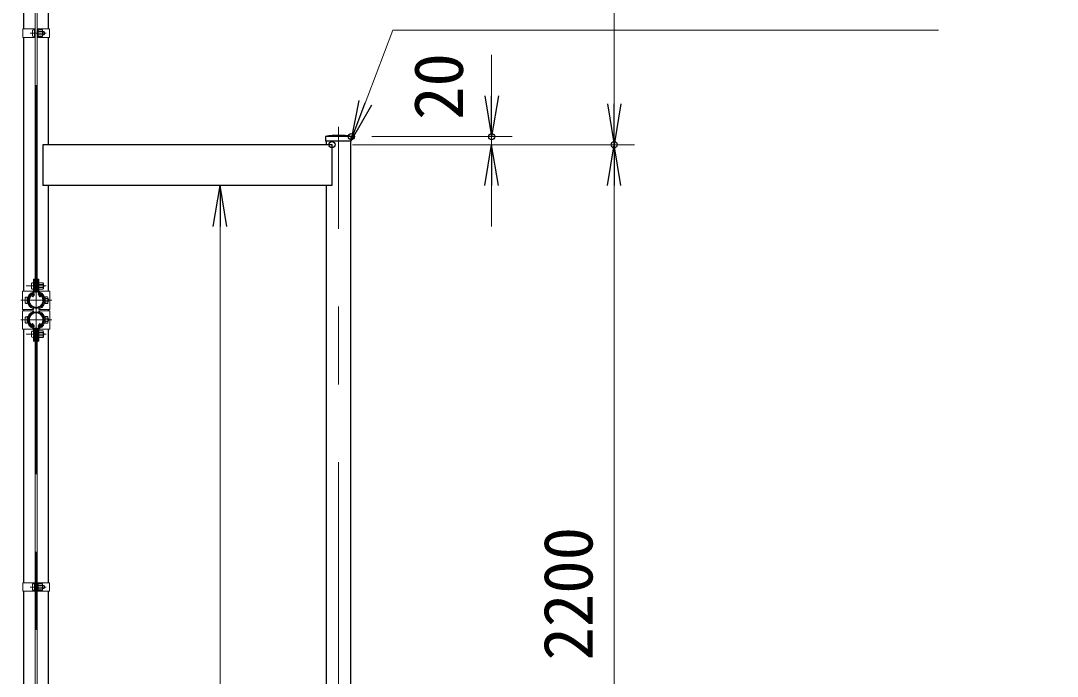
# Model space of a CAD drawing. Units: millimetres, scale not verified. Extents: x -10499 to 10501, y -7424 to 7426.
# Drawn here: x -2512 to 25, y 3004 to 4609 of the extents above; entities that cross this region are included whole.
import ezdxf
from ezdxf.enums import TextEntityAlignment as Align

# ---------------------------------------------------------------- set-up
doc = ezdxf.new("R2010")
doc.units = ezdxf.units.MM
doc.header["$LTSCALE"] = 30
doc.header["$PDMODE"] = 32
doc.header["$PDSIZE"] = 15
doc.linetypes.add('USER1', pattern=[50.8, 31.75, -6.35, 6.35, -6.35])
for name, color, linetype, lineweight in [('0-1_D-STR1', 1, 'Continuous', 25), ('0-4_D-BMK', 2, 'USER1', 13), ('0-5_D-STR3', 3, 'Continuous', 13), ('0-7_D-STR-DIM', 7, 'Continuous', 13), ('0-B_D-STR-TXT', 7, 'Continuous', 13)]:
    doc.layers.add(name, color=color, linetype=linetype, lineweight=lineweight)
doc.layers.add('0-8_0', color=7, linetype='Continuous')
doc.layers.add('0-9_Defpoints', color=8, linetype='Continuous')
doc.styles.add('ＭＳ ゴシック', font='')
doc.styles.get('ＭＳ ゴシック').set_extended_font_data('MS Gothic')

# ---------------------------------------------------------------- blocks, each defined once
blk = doc.blocks.new('_Open')
at = {"layer": '0-8_0'}
blk.add_line((-30, 5), (0, 0), dxfattribs=at)
blk.add_lwpolyline([(-30, -5), (0, 0), (-30, 0)], dxfattribs=at)

msp = doc.modelspace()

# ---------------------------------------------------------------- linework, layer by layer
at = {"layer": '0-1_D-STR1'}
for p, q in [((-2504.73, 4589.07), (-2504.73, 5242.07)), ((-2444.23, 4589.07), (-2444.23, 5242.07)), ((-2504.73, 3947.12), (-2504.73, 4568.07)), ((-2444.23, 4305.57), (-2444.23, 4568.07)), ((-1703.03, 4325.57), (-1765.93, 4325.57)), ((-1765.93, 4325.57), (-1765.93, 4314.57)), ((-1703.03, 4314.57), (-1765.93, 4314.57)), ((-1764.73, 4314.57), (-1764.73, 4305.57)), ((-1704.23, -4994.43), (-1704.23, 4314.57)), ((-1703.03, 4314.57), (-1703.03, 4325.57)), ((-2458.48, 4305.57), (-2458.48, 4205.57)), ((-1750.48, 4305.57), (-2458.48, 4305.57)), ((-1750.48, 4305.57), (-1750.48, 4205.57)), ((-1750.48, 4205.57), (-2458.48, 4205.57)), ((-2444.23, 3947.12), (-2444.23, 4205.57)), ((-1764.73, 4205.57), (-1764.73, 2155.57)), ((-2481.15, 3939.95), (-2484.66, 3933.87)), ((-2484.66, 3933.87), (-2483.27, 3933.07)), ((-2479.76, 3939.15), (-2483.27, 3933.07)), ((-2469.19, 3939.15), (-2465.68, 3933.07)), ((-2467.8, 3939.95), (-2464.29, 3933.87)), ((-2464.29, 3933.87), (-2465.68, 3933.07)), ((-2504.73, 3899.02), (-2504.73, 3902.12)), ((-2504.73, 3899.02), (-2504.73, 3902.12)), ((-2504.73, 3899.02), (-2504.73, 3902.12)), ((-2444.23, 3899.02), (-2444.23, 3902.12)), ((-2444.23, 3899.02), (-2444.23, 3902.12)), ((-2444.23, 3899.02), (-2444.23, 3902.12)), ((-2484.66, 3867.26), (-2483.27, 3868.07)), ((-2481.15, 3861.19), (-2484.66, 3867.26)), ((-2479.76, 3861.99), (-2483.27, 3868.07)), ((-2469.19, 3861.99), (-2465.68, 3868.07)), ((-2467.8, 3861.19), (-2464.29, 3867.26)), ((-2464.29, 3867.26), (-2465.68, 3868.07)), ((-2504.73, 3233.07), (-2504.73, 3854.02)), ((-2444.23, 3233.07), (-2444.23, 3854.02)), ((-2504.73, 2559.07), (-2504.73, 3212.07)), ((-2444.23, 2559.07), (-2444.23, 3212.07))]:
    msp.add_line(p, q, dxfattribs=at)
for centre, radius, start, end in [((-1734.48, 4164.34), 164.27, 78.96219, 101.03781), ((-2474.48, 3924.62), 19.05, 114.32478, 65.67522), ((-2474.48, 3924.62), 17.45, 114.32478, 65.67522), ((-2481.5, 3940.15), 2, 330, 114.32478), ((-2481.5, 3940.15), 0.401, 330, 114.32478), ((-2467.46, 3940.15), 2, 65.67522, 210), ((-2467.46, 3940.15), 0.401, 65.67522, 210), ((-2474.48, 3876.52), 19.05, 294.32478, 245.67522), ((-2474.48, 3876.52), 17.45, 294.32478, 245.67522), ((-2481.5, 3860.98), 2, 245.67522, 30), ((-2481.5, 3860.98), 0.401, 245.67522, 30), ((-2467.46, 3860.98), 2, 150, 294.32478), ((-2467.46, 3860.98), 0.401, 150, 294.32478)]:
    msp.add_arc(centre, radius, start, end, dxfattribs=at)
at = {"layer": '0-4_D-BMK'}
for p, q in [((-2474.48, 5975.57), (-2474.48, -5044.43)), ((-2489.03, 4578.57), (-2450.43, 4578.57)), ((-1734.48, -5044.43), (-1734.48, 4349.46)), ((-2498.92, 3959.62), (-2450.04, 3959.62)), ((-2512.44, 3924.62), (-2436.51, 3924.62)), ((-2512.44, 3876.52), (-2436.51, 3876.52)), ((-2498.92, 3841.52), (-2450.04, 3841.52)), ((-2489.03, 3222.57), (-2450.43, 3222.57))]:
    msp.add_line(p, q, dxfattribs=at)
at = {"layer": '0-5_D-STR3'}
for p, q in [((-2476.73, 5886.52), (-2476.73, 3944.62)), ((-2472.23, 5886.52), (-2472.23, 3944.62)), ((-2507.03, 4589.07), (-2507.03, 4568.07)), ((-2476.73, 4589.07), (-2507.03, 4589.07)), ((-2483.83, 4585.07), (-2483.83, 4572.07)), ((-2479.03, 4589.07), (-2479.03, 4568.07)), ((-2479.03, 4586.57), (-2479.03, 4570.57)), ((-2472.23, 4589.07), (-2441.93, 4589.07)), ((-2469.93, 4589.07), (-2469.93, 4568.07)), ((-2459.93, 4586.67), (-2469.93, 4586.67)), ((-2469.93, 4586.67), (-2469.93, 4570.47)), ((-2459.93, 4582.62), (-2469.93, 4582.62)), ((-2459.93, 4574.52), (-2469.93, 4574.52)), ((-2459.93, 4570.47), (-2469.93, 4570.47)), ((-2458.93, 4584.8), (-2458.93, 4572.45)), ((-2458.93, 4582.57), (-2455.03, 4582.57)), ((-2458.93, 4581.89), (-2454.7, 4581.89)), ((-2458.93, 4575.24), (-2454.7, 4575.24)), ((-2458.93, 4574.57), (-2455.03, 4574.57)), ((-2455.03, 4582.57), (-2455.03, 4574.57)), ((-2441.93, 4589.07), (-2441.93, 4568.07)), ((-2476.73, 4568.07), (-2507.03, 4568.07)), ((-2472.23, 4568.07), (-2441.93, 4568.07)), ((-2485.78, 3966.12), (-2485.78, 3953.12)), ((-2480.98, 3976.62), (-2480.98, 3947.05)), ((-2480.98, 3976.62), (-2478.68, 3976.62)), ((-2478.68, 3976.62), (-2478.68, 3947.05)), ((-2476.98, 3964.93), (-2478.68, 3964.93)), ((-2476.98, 3964.93), (-2476.98, 3954.3)), ((-2476.98, 3963.62), (-2476.73, 3963.62)), ((-2472.23, 3963.62), (-2470.28, 3963.62)), ((-2470.28, 3976.62), (-2470.28, 3947.05)), ((-2470.28, 3976.62), (-2467.98, 3976.62)), ((-2467.98, 3976.62), (-2467.98, 3947.05)), ((-2457.98, 3967.72), (-2467.98, 3967.72)), ((-2457.98, 3963.67), (-2467.98, 3963.67)), ((-2467.98, 3963.62), (-2467.78, 3963.62)), ((-2456.98, 3965.85), (-2456.98, 3953.5)), ((-2456.98, 3963.62), (-2456.98, 3955.62)), ((-2456.98, 3962.94), (-2456.65, 3962.94)), ((-2508.13, 3947.12), (-2480.98, 3947.12)), ((-2508.13, 3947.12), (-2508.13, 3902.12)), ((-2476.98, 3954.3), (-2478.68, 3954.3)), ((-2476.98, 3955.62), (-2476.73, 3955.62)), ((-2476.73, 3944.62), (-2472.23, 3944.62)), ((-2472.23, 3955.62), (-2470.28, 3955.62)), ((-2467.98, 3955.62), (-2467.78, 3955.62)), ((-2457.98, 3955.57), (-2467.98, 3955.57)), ((-2457.98, 3951.52), (-2467.98, 3951.52)), ((-2467.98, 3947.12), (-2440.83, 3947.12)), ((-2456.98, 3956.29), (-2456.65, 3956.29)), ((-2440.83, 3947.12), (-2440.83, 3902.12)), ((-2501.28, 3931.12), (-2501.28, 3918.12)), ((-2496.48, 3932.62), (-2496.48, 3916.62)), ((-2496.11, 3928.62), (-2496.48, 3928.62)), ((-2496.11, 3920.62), (-2496.48, 3920.62)), ((-2452.48, 3928.62), (-2452.84, 3928.62)), ((-2452.48, 3920.62), (-2452.84, 3920.62)), ((-2446.98, 3932.72), (-2452.48, 3932.72)), ((-2452.48, 3932.72), (-2452.48, 3916.52)), ((-2446.98, 3928.67), (-2452.48, 3928.67)), ((-2446.98, 3920.57), (-2452.48, 3920.57)), ((-2446.98, 3916.52), (-2452.48, 3916.52)), ((-2445.98, 3930.85), (-2445.98, 3918.5)), ((-2445.98, 3928.62), (-2445.48, 3928.62)), ((-2445.98, 3928.62), (-2445.48, 3928.62)), ((-2445.98, 3927.94), (-2445.15, 3927.94)), ((-2445.98, 3921.29), (-2445.15, 3921.29)), ((-2445.98, 3920.62), (-2445.48, 3920.62)), ((-2445.98, 3920.62), (-2445.48, 3920.62)), ((-2445.48, 3928.62), (-2445.48, 3920.62)), ((-2508.13, 3902.12), (-2481.18, 3902.12)), ((-2508.13, 3899.02), (-2481.18, 3899.02)), ((-2508.13, 3854.02), (-2508.13, 3899.02)), ((-2501.28, 3870.02), (-2501.28, 3883.02)), ((-2496.48, 3868.52), (-2496.48, 3884.52)), ((-2481.18, 3906.09), (-2481.96, 3903.93)), ((-2481.18, 3895.04), (-2481.96, 3897.2)), ((-2481.18, 3906.09), (-2481.18, 3902.12)), ((-2481.18, 3895.04), (-2481.18, 3899.02)), ((-2467.78, 3906.09), (-2467.78, 3902.12)), ((-2467.78, 3906.09), (-2466.99, 3903.93)), ((-2467.78, 3902.12), (-2440.83, 3902.12)), ((-2467.78, 3895.04), (-2467.78, 3899.02)), ((-2467.78, 3899.02), (-2440.83, 3899.02)), ((-2467.78, 3895.04), (-2466.99, 3897.2)), ((-2446.98, 3884.62), (-2452.48, 3884.62)), ((-2452.48, 3868.42), (-2452.48, 3884.62)), ((-2440.83, 3854.02), (-2440.83, 3899.02)), ((-2496.11, 3880.52), (-2496.48, 3880.52)), ((-2496.11, 3872.52), (-2496.48, 3872.52)), ((-2452.48, 3880.52), (-2452.84, 3880.52)), ((-2452.48, 3872.52), (-2452.84, 3872.52)), ((-2446.98, 3880.57), (-2452.48, 3880.57)), ((-2446.98, 3872.47), (-2452.48, 3872.47)), ((-2446.98, 3868.42), (-2452.48, 3868.42)), ((-2445.98, 3870.28), (-2445.98, 3882.63)), ((-2445.98, 3880.52), (-2445.48, 3880.52)), ((-2445.98, 3880.52), (-2445.48, 3880.52)), ((-2445.98, 3879.84), (-2445.15, 3879.84)), ((-2445.98, 3873.19), (-2445.15, 3873.19)), ((-2445.98, 3872.52), (-2445.48, 3872.52)), ((-2445.98, 3872.52), (-2445.48, 3872.52)), ((-2445.48, 3872.52), (-2445.48, 3880.52)), ((-2508.13, 3854.02), (-2480.98, 3854.02)), ((-2485.78, 3835.02), (-2485.78, 3848.02)), ((-2480.98, 3824.52), (-2480.98, 3854.09)), ((-2478.68, 3824.52), (-2478.68, 3854.09)), ((-2476.98, 3846.83), (-2478.68, 3846.83)), ((-2476.98, 3836.2), (-2478.68, 3836.2)), ((-2476.98, 3836.2), (-2476.98, 3846.83)), ((-2476.98, 3845.52), (-2476.73, 3845.52)), ((-2476.98, 3837.52), (-2476.73, 3837.52)), ((-2476.73, 3856.52), (-2472.23, 3856.52)), ((-2476.73, 3856.52), (-2476.73, 1914.62)), ((-2472.23, 3856.52), (-2472.23, 1914.62)), ((-2472.23, 3845.52), (-2470.28, 3845.52)), ((-2472.23, 3837.52), (-2470.28, 3837.52)), ((-2470.28, 3824.52), (-2470.28, 3854.09)), ((-2467.98, 3824.52), (-2467.98, 3854.09)), ((-2467.98, 3854.02), (-2440.83, 3854.02)), ((-2457.98, 3849.62), (-2467.98, 3849.62)), ((-2457.98, 3845.57), (-2467.98, 3845.57)), ((-2467.98, 3845.52), (-2467.78, 3845.52)), ((-2467.98, 3837.52), (-2467.78, 3837.52)), ((-2457.98, 3837.47), (-2467.98, 3837.47)), ((-2457.98, 3833.42), (-2467.98, 3833.42)), ((-2456.98, 3835.28), (-2456.98, 3847.63)), ((-2456.98, 3837.52), (-2456.98, 3845.52)), ((-2456.98, 3844.84), (-2456.65, 3844.84)), ((-2456.98, 3838.19), (-2456.65, 3838.19)), ((-2480.98, 3824.52), (-2478.68, 3824.52)), ((-2470.28, 3824.52), (-2467.98, 3824.52)), ((-2507.03, 3233.07), (-2507.03, 3212.07)), ((-2476.73, 3233.07), (-2507.03, 3233.07)), ((-2483.83, 3229.07), (-2483.83, 3216.07)), ((-2479.03, 3233.07), (-2479.03, 3212.07)), ((-2479.03, 3230.57), (-2479.03, 3214.57)), ((-2472.23, 3233.07), (-2441.93, 3233.07)), ((-2469.93, 3233.07), (-2469.93, 3212.07)), ((-2459.93, 3230.67), (-2469.93, 3230.67)), ((-2469.93, 3230.67), (-2469.93, 3214.47)), ((-2459.93, 3226.62), (-2469.93, 3226.62)), ((-2458.93, 3228.8), (-2458.93, 3216.45)), ((-2458.93, 3226.57), (-2455.03, 3226.57)), ((-2458.93, 3225.89), (-2454.7, 3225.89)), ((-2455.03, 3226.57), (-2455.03, 3218.57)), ((-2441.93, 3233.07), (-2441.93, 3212.07)), ((-2476.73, 3212.07), (-2507.03, 3212.07)), ((-2472.23, 3212.07), (-2441.93, 3212.07)), ((-2459.93, 3218.52), (-2469.93, 3218.52)), ((-2459.93, 3214.47), (-2469.93, 3214.47)), ((-2458.93, 3219.24), (-2454.7, 3219.24)), ((-2458.93, 3218.57), (-2455.03, 3218.57))]:
    msp.add_line(p, q, dxfattribs=at)
for centre, radius, start, end in [((-2467.63, 4578.57), 8.7, 332.26063, 27.73937), ((-2461.48, 4572.49), 2.55, 307.42505, 52.57495), ((-2461.46, 4584.64), 2.54, 307.21089, 52.78911), ((-2462.53, 4578.57), 8.5, 331.92751, 28.07249), ((-2465.68, 3959.62), 8.7, 332.26063, 27.73937), ((-2459.51, 3965.69), 2.54, 307.21089, 52.78911), ((-2464.48, 3959.62), 8.5, 331.92751, 28.07249), ((-2474.48, 3924.62), 22, 110.1633, 250.11694), ((-2474.48, 3924.62), 19.7, 109.83718, 250.11694), ((-2482.98, 3947.05), 2, 297.27961, 0), ((-2482.98, 3947.05), 4.3, 294.96438, 0), ((-2465.98, 3947.05), 4.3, 180, 245.03562), ((-2465.98, 3947.05), 2, 180, 242.72039), ((-2474.48, 3924.62), 19.7, 289.88306, 70.16282), ((-2474.48, 3924.62), 22, 289.88306, 69.8367), ((-2459.53, 3953.54), 2.55, 307.42505, 52.57495), ((-2454.68, 3924.62), 8.7, 332.26063, 27.73937), ((-2448.53, 3918.54), 2.55, 307.42505, 52.57495), ((-2448.51, 3930.69), 2.54, 307.21089, 52.78911), ((-2452.98, 3924.62), 8.5, 331.92751, 28.07249), ((-2474.48, 3876.52), 22, 109.88306, 249.8367), ((-2474.48, 3876.52), 19.7, 109.88306, 250.16282), ((-2474.48, 3876.52), 19.7, 289.83718, 70.11694), ((-2474.48, 3876.52), 22, 290.1633, 70.11694), ((-2448.53, 3882.59), 2.55, 307.42505, 52.57495), ((-2482.98, 3854.09), 4.3, 0, 65.03562), ((-2465.98, 3854.09), 4.3, 114.96438, 180), ((-2454.68, 3876.52), 8.7, 332.26063, 27.73937), ((-2448.51, 3870.44), 2.54, 307.21089, 52.78911), ((-2452.98, 3876.52), 8.5, 331.92751, 28.07249), ((-2482.98, 3854.09), 2, 0, 62.72039), ((-2465.98, 3854.09), 2, 117.27961, 180), ((-2459.53, 3847.59), 2.55, 307.42505, 52.57495), ((-2465.68, 3841.52), 8.7, 332.26063, 27.73937), ((-2459.51, 3835.44), 2.54, 307.21089, 52.78911), ((-2464.48, 3841.52), 8.5, 331.92751, 28.07249), ((-2467.63, 3222.57), 8.7, 332.26063, 27.73937), ((-2461.46, 3228.64), 2.54, 307.21089, 52.78911), ((-2462.53, 3222.57), 8.5, 331.92751, 28.07249), ((-2461.48, 3216.49), 2.55, 307.42505, 52.57495)]:
    msp.add_arc(centre, radius, start, end, dxfattribs=at)
for centre, start_param, end_param in [((-2479.03, 4585.07), 1.5707963, 3.1415927), ((-2479.03, 4572.07), 3.1415927, 4.712389), ((-2480.98, 3966.12), 1.5707963, 3.1415927), ((-2480.98, 3953.12), 3.1415927, 4.712389), ((-2496.48, 3931.12), 1.5707963, 3.1415927), ((-2496.48, 3918.12), 3.1415927, 4.712389), ((-2496.48, 3883.02), 1.5707963, 3.1415927), ((-2496.48, 3870.02), 3.1415927, 4.712389), ((-2480.98, 3848.02), 1.5707963, 3.1415927), ((-2480.98, 3835.02), 3.1415927, 4.712389), ((-2479.03, 3229.07), 1.5707963, 3.1415927), ((-2479.03, 3216.07), 3.1415927, 4.712389)]:
    msp.add_ellipse(centre, major_axis=(4.8, 0), ratio=0.3125, start_param=start_param, end_param=end_param, dxfattribs=at)
at = {"layer": '0-7_D-STR-DIM'}
for p, q in [((-1059.48, 4405.57), (-1059.48, 5825.57)), ((-1359.48, 4425.57), (-1359.48, 4525.57)), ((-1653.03, 4325.57), (-1309.48, 4325.57)), ((-1359.48, 4305.57), (-1359.48, 4325.57)), ((-1700.48, 4305.57), (-1009.48, 4305.57)), ((-1700.48, 4305.57), (-1309.48, 4305.57)), ((-1700.48, 4305.57), (-1009.48, 4305.57)), ((-1359.48, 4205.57), (-1359.48, 4105.57)), ((-1059.48, 2205.57), (-1059.48, 4205.57))]:
    msp.add_line(p, q, dxfattribs=at)
at = {"layer": '0-9_Defpoints'}
for p in [(-1703.03, 4325.57), (-1359.48, 4325.57), (-1750.48, 4305.57), (-1059.48, 4305.57)]:
    msp.add_point(p, dxfattribs=at)
at = {"layer": '0-B_D-STR-TXT'}
for points in [[(-265.05, 4585.79), (-1601.75, 4585.79), (-1703.52, 4316.44)], [(42.08, 2750.57), (-2024.48, 2750.57), (-2024.48, 4203.57)]]:
    msp.add_lwpolyline(points, dxfattribs=at)

# ---------------------------------------------------------------- block references
at = {"layer": '0-7_D-STR-DIM', "xscale": 3.333333, "yscale": 3.333333}
for p, rotation in [((-1359.48, 4325.57), 270), ((-1059.48, 4305.57), 270), ((-1359.48, 4305.57), 90), ((-1059.48, 4305.57), 90)]:
    msp.add_blockref('_Open', p, dxfattribs=dict(at, rotation=rotation))
at = {"layer": '0-B_D-STR-TXT', "xscale": 3.333333, "yscale": 3.333333}
for p, rotation in [((-1704.23, 4314.57), 249.30215), ((-2024.48, 4205.57), 90)]:
    msp.add_blockref('_Open', p, dxfattribs=dict(at, rotation=rotation))

# ---------------------------------------------------------------- texts
at = {"layer": '0-7_D-STR-DIM', "style": 'ＭＳ ゴシック'}
for s, p in [('20', (-1393.59, 4366.19)), ('2200', (-1076.35, 3042.44))]:
    msp.add_text(s, height=120.3, rotation=90, dxfattribs=at).set_placement(p, align=Align.BOTTOM_LEFT)

doc.saveas('drawing.dxf')
